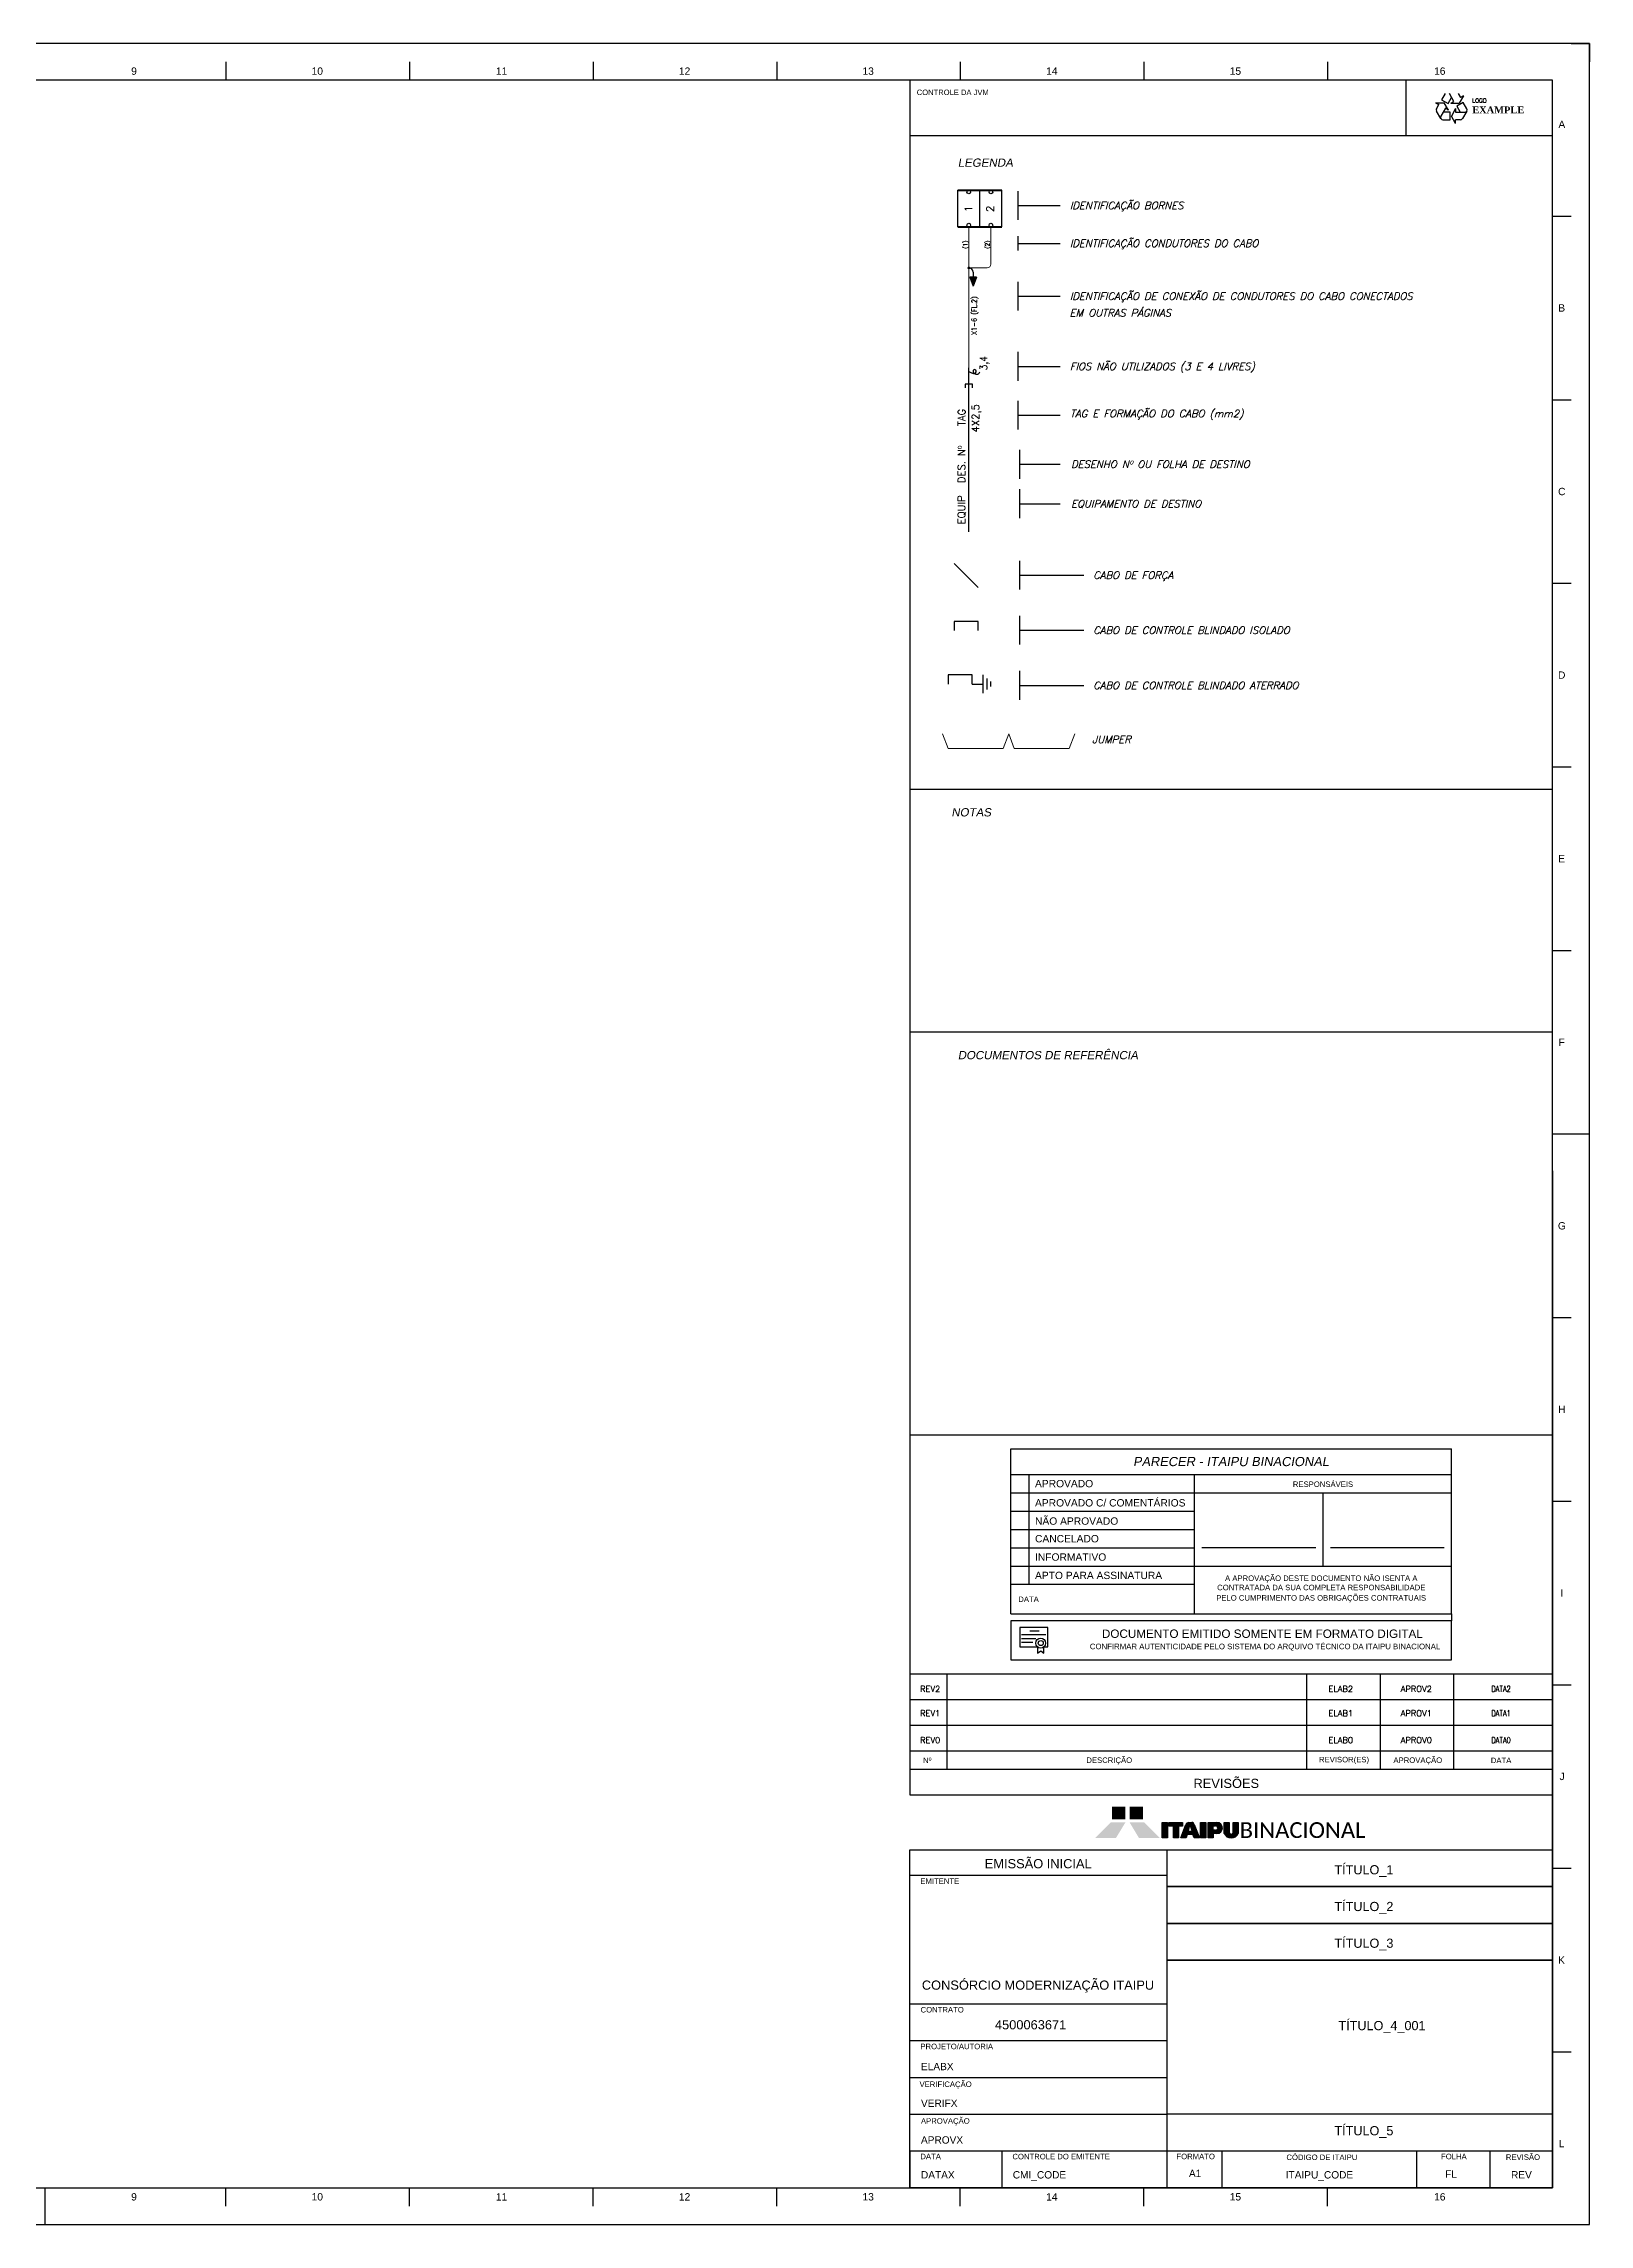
# Model space of a CAD drawing. Header units: millimetres. Extents: x 0 to 841, y 0 to 594.
# Drawn here: x 420 to 841, y 0 to 594 of the extents above; entities that cross this region are included whole.
import ezdxf
from ezdxf.enums import TextEntityAlignment as Align

# ---------------------------------------------------------------- set-up
doc = ezdxf.new("R2010")
doc.units = ezdxf.units.MM
doc.layers.add('1', color=7, linetype='Continuous')
doc.styles.add('Label', font='swissl.ttf', dxfattribs={"height": 1.5})
doc.styles.add('Logo', font='calibri.ttf')
doc.styles.add('MtXpl_romant_shx', font='romant.shx')
doc.styles.add('MtXpl_Times_New_Roma', font='timesbd.ttf')
doc.styles.add('Obliquo', font='swissl.ttf', dxfattribs={"oblique": 10})
doc.styles.add('PDF Swis721 Lt BT', font='swissl.ttf')
doc.styles.add('REGUA80', font='romans.shx', dxfattribs={"oblique": 15, "height": 2})
doc.styles.add('Romans', font='romans.shx')
doc.styles.get("Standard").update_dxf_attribs({"font": 'arial.ttf'})
doc.styles.add('Swis721 Lt BT', font='swissl.ttf', dxfattribs={"width": 0.985, "height": 1.5})

msp = doc.modelspace()

# ---------------------------------------------------------------- hatches: boundary and pattern name
at = {"lineweight": 9}
h = msp.add_hatch(color=2, dxfattribs=at)
edge = h.paths.add_edge_path()
edge.add_arc((672.03, 532.91), 0.4, 0, 360)
at = {"layer": '1', "lineweight": 9}
h = msp.add_hatch(color=2, dxfattribs=at)
edge = h.paths.add_edge_path(flags=16)
edge.add_arc((672.03, 532.91), 0.3, 0, 360)
h = msp.add_hatch(color=2, dxfattribs=at)
edge = h.paths.add_edge_path(flags=16)
edge.add_arc((672.03, 532.91), 0.3, 0, 360)
at = {"layer": '1'}
for points in [[(726.1, 109.46), (724.7, 109.46), (724.7, 105.25), (726.1, 105.25)], [(729.15, 108.45), (730.25, 108.45), (730.25, 109.46), (726.53, 109.46), (726.53, 108.45), (727.78, 108.45), (727.78, 105.25), (729.15, 105.25)], [(735.14, 105.25), (736.54, 105.25), (736.54, 109.46), (735.14, 109.46)], [(745.37, 106.51), (745.37, 109.46), (744.03, 109.46), (744.03, 106.84, -1), (742.93, 106.84), (742.93, 109.46), (741.57, 109.46), (741.57, 106.51, 0.661316)]]:
    msp.add_hatch(color=0, dxfattribs=at).paths.add_polyline_path(points)
h = msp.add_hatch(color=0, dxfattribs=at)
h.paths.add_polyline_path([(731.9, 109.46, 0.306882), (731.14, 108.91), (729.79, 105.25), (731.19, 105.25), (731.49, 106.22), (733.04, 106.22), (733.36, 105.25), (734.8, 105.25), (733.42, 108.91, 0.344448), (732.72, 109.46)])
h.paths.add_polyline_path([(732.39, 108.34), (732.8, 107.05), (731.73, 107.05), (732.12, 108.36, -0.808821)], flags=16)
h = msp.add_hatch(color=0, dxfattribs=at)
h.paths.add_polyline_path([(737.19, 105.25), (738.6, 105.25), (738.6, 106.48), (739.58, 106.48, 1), (739.58, 109.46), (737.19, 109.46)])
h.paths.add_polyline_path([(738.6, 107.39), (738.6, 108.53), (739.22, 108.53, -1), (739.22, 107.39)], flags=16)

# ---------------------------------------------------------------- linework, layer by layer
for p, q in [((841, 594), (0, 594)), ((836, 594), (841, 594)), ((841, 0), (841, 594)), ((841, 594), (841, 589)), ((469.71, 589), (469.71, 584)), ((519.71, 589), (519.71, 584)), ((569.71, 589), (569.71, 584)), ((619.71, 589), (619.71, 584)), ((669.71, 589), (669.71, 584)), ((719.71, 589), (719.71, 584)), ((769.71, 589), (769.71, 584)), ((831, 584), (25, 584)), ((831, 569), (831, 584)), ((831, 10), (831, 584)), ((831, 547), (836, 547)), ((831, 497), (836, 497)), ((831, 447), (836, 447)), ((831, 397), (836, 397)), ((831, 347), (836, 347)), ((831, 297), (841, 297)), ((831, 247), (836, 247)), ((831, 150), (831, 215)), ((831, 150), (831, 215)), ((831, 197), (836, 197)), ((831, 147), (836, 147)), ((831, 97), (836, 97)), ((831, 47), (836, 47)), ((25, 10), (831, 10)), ((420.5, 0), (420.5, 10)), ((469.71, 5), (469.71, 10)), ((519.71, 5), (519.71, 10)), ((569.71, 5), (569.71, 10)), ((619.71, 5), (619.71, 10)), ((669.71, 5), (669.71, 10)), ((719.71, 5), (719.71, 10)), ((769.71, 5), (769.71, 10)), ((0, 0), (841, 0)), ((836, 0), (841, 0)), ((841, 0), (841, 5))]:
    msp.add_line(p, q)
at = {"color": 2}
for p, q in [((674.13, 530.41), (672.32, 530.41)), ((672.32, 530.41), (673.23, 527.93)), ((673.23, 531.71), (673.23, 530.41)), ((674.13, 530.41), (673.23, 527.93))]:
    msp.add_line(p, q, dxfattribs=at)
at = {"color": 5}
for p, q in [((831, 287), (831, 10)), ((831, 102), (831, 10)), ((831, 102), (831, 10)), ((831, 10), (656, 10)), ((726, 10), (656, 10)), ((831, 10), (726, 10))]:
    msp.add_line(p, q, dxfattribs=at)
at = {"color": 250}
for p, q in [((831, 102), (831, 92)), ((831, 102), (831, 92)), ((831, 92), (831, 82)), ((831, 92), (831, 82)), ((831, 82), (831, 72)), ((831, 82), (831, 72)), ((831, 72), (831, 30)), ((831, 72), (831, 30))]:
    msp.add_line(p, q, dxfattribs=at)
at = {"color": 2}
msp.add_arc((672.03, 531.71), 1.2, 0, 90, dxfattribs=at)
msp.add_solid([(673.23, 527.93), (674.13, 530.41), (672.32, 530.41)], dxfattribs=at)
at = {"layer": '1'}
for p, q in [((656, 584), (656, 569)), ((791, 584), (791, 569)), ((799.14, 577.9), (800, 577.4)), ((799.14, 577.9), (801.47, 577.9)), ((799.36, 576.28), (800, 577.4)), ((801.78, 576.38), (800.54, 574.23)), ((801.74, 580.42), (800.76, 578.71)), ((800.76, 578.71), (802.53, 577.68)), ((802.64, 575.88), (801.47, 577.9)), ((802.64, 575.88), (801.78, 576.38)), ((802.53, 577.68), (803.49, 579.35)), ((804.12, 578.27), (802.88, 580.42)), ((803.26, 577.77), (804.12, 578.27)), ((803.26, 577.77), (805.59, 577.77)), ((804.59, 576.29), (803.42, 574.28)), ((804.59, 576.29), (804.59, 575.3)), ((806.64, 577.99), (804.87, 576.97)), ((804.87, 576.97), (805.83, 575.3)), ((805.24, 580.42), (805.89, 579.29)), ((806.75, 579.79), (805.59, 577.77)), ((806.75, 579.79), (805.89, 579.29)), ((807.63, 576.28), (806.64, 577.99)), ((800.54, 573.58), (799.36, 575.63)), ((801.11, 573.25), (803.08, 573.25)), ((803.08, 575.3), (801.15, 575.3)), ((803.08, 573.25), (803.08, 575.3)), ((804.59, 572.26), (803.42, 574.28)), ((804.59, 575.3), (807.06, 575.3)), ((805.88, 573.25), (804.59, 573.25)), ((804.59, 572.26), (804.59, 573.25)), ((807.63, 575.63), (806.45, 573.58)), ((656, 569), (656, 150)), ((656, 569), (831, 569)), ((685.5, 545.98), (685.5, 553.82)), ((685.5, 549.9), (696.93, 549.9)), ((685.5, 537.69), (685.5, 541.52)), ((685.5, 539.6), (696.93, 539.6)), ((685.5, 521.28), (685.5, 529.11)), ((685.5, 525.19), (696.93, 525.19)), ((685.5, 502.18), (685.5, 510.01)), ((685.5, 506.09), (696.93, 506.09)), ((685.5, 488.91), (685.5, 496.74)), ((685.5, 492.82), (696.93, 492.82)), ((685.9, 475.49), (685.9, 483.32)), ((685.9, 479.41), (696.93, 479.41)), ((685.9, 464.77), (685.9, 472.6)), ((685.9, 468.68), (696.93, 468.68)), ((685.9, 445.29), (685.9, 453.12)), ((685.9, 449.2), (703.32, 449.2)), ((685.9, 430.29), (685.9, 438.12)), ((685.9, 434.2), (703.32, 434.2)), ((685.9, 415.29), (685.9, 423.12)), ((685.9, 419.2), (703.32, 419.2)), ((831, 215), (656, 215)), ((688.5, 174.27), (688.5, 204.27)), ((683.5, 199.27), (733.5, 199.27)), ((733.5, 199.27), (803.5, 199.27)), ((768.5, 179.27), (768.5, 199.27)), ((683.5, 194.27), (733.5, 194.27)), ((683.5, 189.27), (733.5, 189.27)), ((683.5, 184.27), (733.5, 184.27)), ((766.5, 184.27), (735.5, 184.27)), ((801.5, 184.27), (770.5, 184.27)), ((683.5, 179.27), (733.5, 179.27)), ((733.5, 174.27), (683.5, 174.27)), ((803.5, 166.27), (803.5, 164.36)), ((656, 150), (831, 150)), ((726, 20), (726, 102)), ((726, 95), (656, 95)), ((726, 60), (656, 60)), ((726, 50), (656, 50)), ((656, 40), (726, 40)), ((656, 30), (726, 30)), ((656, 20), (726, 20)), ((656, 20), (656, 10)), ((681, 20), (681, 10)), ((726, 20), (831, 20)), ((726, 10), (726, 20)), ((741, 10), (741, 20)), ((794, 10), (794, 20)), ((814, 10), (814, 20))]:
    msp.add_line(p, q, dxfattribs=at)
at = {"layer": '1', "color": 4, "lineweight": 80}
for p, q in [((669.03, 554.08), (675.03, 554.08)), ((675.03, 554.08), (681.03, 554.08)), ((669.03, 544.08), (675.03, 544.08)), ((675.03, 544.08), (681.03, 544.08))]:
    msp.add_line(p, q, dxfattribs=at)
at = {"layer": '1', "color": 2}
for p, q in [((669.03, 544.08), (669.03, 554.08)), ((675.03, 544.08), (675.03, 554.08)), ((681.03, 544.08), (681.03, 554.08)), ((672.03, 461.01), (672.03, 505.71))]:
    msp.add_line(p, q, dxfattribs=at)
at = {"layer": '1', "color": 1}
for p, q in [((671.33, 449.13), (668.07, 452.39)), ((671.33, 449.13), (674.6, 445.87)), ((675.98, 417.07), (675.98, 422.07)), ((672.96, 419.57), (675.98, 419.57)), ((676.98, 418.07), (676.98, 421.07)), ((677.98, 418.87), (677.98, 420.27))]:
    msp.add_line(p, q, dxfattribs=at)
at = {"layer": '1', "color": 5}
for p, q in [((656, 390.95), (831, 390.95)), ((656, 324.79), (831, 324.79)), ((656, 150), (831, 150)), ((656, 150), (656, 124)), ((656, 150), (656, 117)), ((666, 150), (666, 124)), ((764, 150), (764, 124)), ((784, 150), (784, 124)), ((804, 150), (804, 124)), ((656, 143), (831, 143)), ((656, 136), (831, 136)), ((656, 129), (831, 129)), ((656, 124), (831, 124)), ((656, 117), (831, 117)), ((656, 102), (726, 102)), ((656, 10), (656, 102)), ((726, 102), (831, 102)), ((831, 30), (726, 30))]:
    msp.add_line(p, q, dxfattribs=at)
at = {"layer": '1', "color": 3}
for p, q in [((683.5, 166.27), (683.5, 211.27)), ((683.5, 211.27), (803.5, 211.27)), ((803.5, 166.27), (803.5, 211.27)), ((683.5, 204.27), (803.5, 204.27)), ((733.5, 166.27), (733.5, 204.27)), ((733.5, 179.27), (803.5, 179.27)), ((683.5, 166.27), (803.5, 166.27)), ((803.5, 164.36), (683.5, 164.36)), ((683.5, 164.36), (683.5, 153.73)), ((693.55, 162.59), (685.91, 162.59)), ((685.91, 162.59), (685.91, 157.34)), ((686.37, 160.63), (693, 160.63)), ((688.62, 161.69), (691.21, 161.69)), ((693.55, 157.44), (693.55, 162.59)), ((803.5, 153.73), (803.5, 164.36)), ((685.91, 157.34), (689.96, 157.34)), ((686.37, 159.61), (690.29, 159.61)), ((686.37, 158.59), (689.45, 158.59)), ((689.96, 157.34), (690.68, 157.34)), ((690.77, 157.26), (690.77, 155.55)), ((690.77, 155.55), (691.6, 156.22)), ((691.6, 156.22), (692.47, 155.55)), ((692.47, 155.55), (692.47, 157.31)), ((692.51, 157.34), (693.55, 157.34)), ((693.55, 157.34), (693.55, 157.44)), ((683.5, 153.73), (803.5, 153.73))]:
    msp.add_line(p, q, dxfattribs=at)
at = {"layer": '1', "color": 0}
for p, q in [((724.7, 109.46, -20.86), (726.1, 109.46, -20.86)), ((724.7, 105.25, -20.86), (724.7, 109.46, -20.86)), ((726.1, 109.46, -20.86), (726.1, 105.25, -20.86)), ((726.53, 108.45, -20.86), (726.53, 109.46, -20.86)), ((726.53, 109.46, -20.86), (730.25, 109.46, -20.86)), ((727.78, 108.45, -20.86), (726.53, 108.45, -20.86)), ((727.78, 105.25, -20.86), (727.78, 108.45, -20.86)), ((730.25, 108.45, -20.86), (729.15, 108.45, -20.86)), ((729.15, 108.45, -20.86), (729.15, 105.25, -20.86)), ((729.79, 105.25, -20.86), (731.14, 108.91, -20.86)), ((730.25, 109.46, -20.86), (730.25, 108.45, -20.86)), ((731.73, 107.05, -20.86), (732.12, 108.36, -20.86)), ((732.8, 107.05, -20.86), (731.73, 107.05, -20.86)), ((731.9, 109.46, -20.86), (732.72, 109.46, -20.86)), ((732.39, 108.34, -20.86), (732.8, 107.05, -20.86)), ((733.42, 108.91, -20.86), (734.8, 105.25, -20.86)), ((735.14, 109.46, -20.86), (736.54, 109.46, -20.86)), ((735.14, 105.25, -20.86), (735.14, 109.46, -20.86)), ((736.54, 109.46, -20.86), (736.54, 105.25, -20.86)), ((737.19, 105.25, -20.86), (737.19, 109.46, -20.86)), ((737.19, 109.46, -20.86), (739.58, 109.46, -20.86)), ((738.6, 107.39, -20.86), (738.6, 108.53, -20.86)), ((738.6, 108.53, -20.86), (739.22, 108.53, -20.86)), ((739.22, 107.39, -20.86), (738.6, 107.39, -20.86)), ((741.55, 109.46, -20.86), (742.93, 109.46, -20.86)), ((741.57, 106.51, -20.86), (741.57, 109.46, -20.86)), ((742.93, 109.46, -20.86), (742.93, 106.84, -20.86)), ((744.03, 106.84, -20.86), (744.03, 109.46, -20.86)), ((744.03, 109.46, -20.86), (745.37, 109.46, -20.86)), ((745.37, 109.46, -20.86), (745.37, 106.51, -20.86)), ((726.1, 105.25, -20.86), (724.7, 105.25, -20.86)), ((729.15, 105.25, -20.86), (727.78, 105.25, -20.86)), ((731.19, 105.25, -20.86), (729.79, 105.25, -20.86)), ((731.49, 106.22, -20.86), (731.19, 105.25, -20.86)), ((733.04, 106.22, -20.86), (731.49, 106.22, -20.86)), ((733.36, 105.25, -20.86), (733.04, 106.22, -20.86)), ((734.8, 105.25, -20.86), (733.36, 105.25, -20.86)), ((736.54, 105.25, -20.86), (735.14, 105.25, -20.86)), ((738.6, 105.25, -20.86), (737.19, 105.25, -20.86)), ((739.58, 106.48, -20.86), (738.6, 106.48, -20.86)), ((738.6, 106.48, -20.86), (738.6, 105.25, -20.86))]:
    msp.add_line(p, q, dxfattribs=at)
at = {"layer": '1', "color": 250}
for p, q in [((726, 102), (831, 102)), ((726, 92), (726, 102)), ((831, 92), (726, 92)), ((726, 92), (831, 92)), ((726, 82), (726, 92)), ((831, 82), (726, 82)), ((726, 82), (831, 82)), ((726, 72), (726, 82)), ((726, 72), (831, 72)), ((726, 30), (726, 72)), ((831, 72), (726, 72)), ((831, 30), (726, 30))]:
    msp.add_line(p, q, dxfattribs=at)
at = {"layer": '1', "color": 2, "lineweight": 9}
for points in [[(672.03, 532.91), (672.03, 532.91), (672.03, 533.91), (672.03, 542.08), (672.03, 544.08)], [(672.03, 532.91), (672.03, 505.71)], [(664.89, 406.02), (666.39, 402.02), (681.39, 402.02), (682.89, 406.02)], [(682.89, 406.02), (684.39, 402.02), (699.39, 402.02), (700.89, 406.02)]]:
    msp.add_lwpolyline(points, dxfattribs=at)
msp.add_lwpolyline([(672.03, 532.91), (677.03, 532.91, 0.42), (678.03, 533.91), (678.03, 542.08), (678.03, 544.08)], format="xyb", dxfattribs=at)
at = {"layer": '1', "color": 10, "elevation": -54.53}
msp.add_lwpolyline([(673.03, 500.21), (673.03, 501.21), (671.03, 501.21), (671.03, 500.21)], dxfattribs=at)
at = {"layer": '1', "color": 1}
for points in [[(674.6, 434.13), (674.6, 436.63), (668.07, 436.63), (668.07, 434.13)], [(672.96, 419.57), (672.96, 422.07), (666.43, 422.07), (666.43, 419.57)]]:
    msp.add_lwpolyline(points, dxfattribs=at)
at = {"layer": '1', "color": 4}
for centre in [(672.03, 553.58), (678.03, 553.58), (672.03, 544.58), (678.03, 544.58)]:
    msp.add_circle(centre, 0.5, dxfattribs=at)
at = {"layer": '1', "color": 3}
for radius in [1.35, 0.682]:
    msp.add_circle((691.6, 158.33), radius, dxfattribs=at)
at = {"layer": '1'}
for centre, start, end in [((799.93, 575.95), 150, 210), ((807.06, 575.95), 270, 30), ((801.11, 573.91), 150, 270), ((805.88, 573.91), 270, 330)]:
    msp.add_arc(centre, 0.655, start, end, dxfattribs=at)
at = {"layer": '1', "color": 0}
for centre, radius, start, end in [((731.92, 108.62, -20.86), 0.838, 91.59936, 159.84056), ((732.25, 108.32, -20.86), 0.143, 7.67348, 163.54017), ((732.72, 108.74, -20.86), 0.723, 13.97543, 90), ((739.22, 107.96, -20.86), 0.573, 270, 90), ((739.58, 107.97, -20.86), 1.49, 270, 90), ((743.47, 107.32, -20.86), 2.07, 203.04542, 336.95458), ((743.48, 106.84, -20.86), 0.549, 180, 0)]:
    msp.add_arc(centre, radius, start, end, dxfattribs=at)
at = {"layer": '1', "color": 1, "linetype": 'Continuous'}
msp.add_open_spline([(672.03, 504.71), (672.28, 504.58), (672.54, 504.45), (672.8, 504.32), (672.95, 504.24), (673.12, 504.19), (673.28, 504.14), (673.47, 504.09), (673.7, 504.12), (673.86, 504.31), (674, 504.49), (674.01, 504.65), (673.99, 504.81), (673.97, 504.95), (673.9, 505.09), (673.79, 505.18), (673.58, 505.28), (673.46, 505.22), (673.36, 505.11), (673.27, 505.02), (673.21, 504.94), (673.19, 504.81), (673.17, 504.65), (673.2, 504.47), (673.3, 504.32), (673.41, 504.19), (673.52, 504.1), (673.73, 504.03), (673.87, 503.99), (674.05, 503.95), (674.23, 503.95), (674.39, 503.96), (674.51, 503.97), (674.65, 504.04), (674.76, 504.1), (674.83, 504.16), (674.89, 504.25), (674.93, 504.35), (674.97, 504.49), (674.99, 504.61)], degree=3, knots=[0, 0, 0, 0, 0.135049, 0.135049, 0.135049, 0.214636, 0.214636, 0.214636, 0.309581, 0.309581, 0.309581, 0.389409, 0.389409, 0.389409, 0.461751, 0.461751, 0.461751, 0.525883, 0.525883, 0.525883, 0.583065, 0.583065, 0.583065, 0.660968, 0.660968, 0.660968, 0.736945, 0.736945, 0.736945, 0.826142, 0.826142, 0.826142, 0.890009, 0.890009, 0.890009, 0.941256, 0.941256, 0.941256, 1, 1, 1, 1], dxfattribs=at)
at = {"layer": '1', "color": 1}
msp.add_solid([(711, 110.35, 20.86), (711, 113.75, 20.86), (714.68, 110.35, 20.86), (714.68, 113.75, 20.86)], dxfattribs=at)
at = {"layer": '1', "color": 2}
msp.add_solid([(715.81, 110.35, 20.86), (715.81, 113.75, 20.86), (719.49, 110.35, 20.86), (719.49, 113.75, 20.86)], dxfattribs=at)
at = {"layer": '1', "color": 5}
msp.add_solid([(706.44, 105.25, 20.86), (710.71, 109.5, 20.86), (712.1, 105.25, 20.86), (714.68, 109.5, 20.86)], dxfattribs=at)
at = {"layer": '1', "color": 3}
msp.add_solid([(718.36, 105.25, 20.86), (715.81, 109.5, 20.86), (724.03, 105.25, 20.86), (719.75, 109.5, 20.86)], dxfattribs=at)

# ---------------------------------------------------------------- texts
for s, p in [('9', (443.94, 585.51)), ('10', (493.07, 585.51)), ('11', (543.26, 585.5)), ('12', (593.08, 585.5)), ('12', (593.08, 585.5)), ('13', (643.07, 585.51)), ('14', (693.07, 585.5)), ('15', (743.06, 585.51)), ('16', (798.71, 585.51)), ('A', (832.57, 571)), ('B', (832.54, 521)), ('C', (832.48, 471)), ('D', (832.46, 421)), ('E', (832.53, 371)), ('F', (832.6, 321)), ('G', (832.43, 271)), ('H', (832.49, 221)), ('I', (833.11, 171)), ('I', (833.11, 171)), ('J', (832.87, 121.02)), ('K', (832.47, 71)), ('L', (832.67, 21)), ('9', (443.94, 6.51)), ('10', (493.07, 6.51)), ('11', (543.26, 6.5)), ('12', (593.08, 6.5)), ('13', (643.07, 6.51)), ('14', (693.07, 6.5)), ('15', (743.06, 6.51)), ('16', (798.71, 6.51))]:
    msp.add_text(s, height=2).set_placement(p)
at = {"layer": '1', "style": 'Swis721 Lt BT', "width": 0.985}
for s, height, p in [('CONTROLE DA JVM ', 1.5, (657.85, 579.98)), ('A1', 2, (731.97, 12.89))]:
    msp.add_text(s, height=height, dxfattribs=at).set_placement(p)
at = {"layer": '1', "color": 3, "style": 'MtXpl_Times_New_Roma'}
msp.add_text('EXAMPLE', height=1.875, dxfattribs=at).set_placement((809.1, 575))
at = {"layer": '1', "color": 4, "style": 'MtXpl_romant_shx'}
msp.add_text('LOGO', height=1.125, dxfattribs=at).set_placement((809.07, 577.92))
at = {"layer": '1', "color": 2, "style": 'Obliquo', "oblique": 10}
for s, p in [('  LEGENDA', (667.28, 560.45)), ('NOTAS', (667.28, 383.5)), ('  DOCUMENTOS DE REFERÊNCIA', (667.28, 317.35))]:
    msp.add_text(s, height=2.25, dxfattribs=at).set_placement(p)
at = {"layer": '1', "style": 'Romans'}
for s, p in [('1', (672.95, 548.14)), ('2', (678.83, 548.14)), ('TAG', (671.08, 489.8)), ('4X2,5', (674.82, 488.09)), ('DES. Nº', (671.03, 474.29)), ('EQUIP', (671.03, 463.07))]:
    msp.add_text(s, height=2, rotation=90, dxfattribs=at).set_placement(p)
at = {"layer": '1', "style": 'REGUA80', "oblique": 15}
for s, p in [('IDENTIFICAÇÃO BORNES', (699.52, 549.9)), ('IDENTIFICAÇÃO CONDUTORES DO CABO', (699.52, 539.6)), ('IDENTIFICAÇÃO DE CONEXÃO DE CONDUTORES DO CABO CONECTADOS ', (699.52, 525.19)), ('EM OUTRAS PÁGINAS', (699.49, 520.66)), ('FIOS NÃO UTILIZADOS (3 E 4 LIVRES)', (699.52, 506.09)), ('DESENHO Nº OU FOLHA DE DESTINO', (699.88, 479.41)), ('EQUIPAMENTO DE DESTINO', (699.88, 468.68)), ('CABO DE FORÇA', (705.91, 449.2)), ('CABO DE CONTROLE BLINDADO ISOLADO', (705.91, 434.2)), ('CABO DE CONTROLE BLINDADO ATERRADO', (705.91, 419.2)), ('JUMPER', (705.62, 404.48))]:
    msp.add_text(s, height=2, dxfattribs=at).set_placement(p, align=Align.MIDDLE_LEFT)
at = {"layer": '1', "color": 7, "style": 'Romans', "width": 0.9}
for s, p in [('(1)', (672.03, 540.35)), ('(2)', (678.03, 540.35))]:
    msp.add_text(s, height=1.2, rotation=90, dxfattribs=at).set_placement(p, align=Align.BOTTOM_RIGHT)
for s, height, p in [('X1-6 (FL.2)', 1.4, (672.78, 514.64)), ('3,4', 2, (675.03, 505.01))]:
    msp.add_text(s, height=height, rotation=90, dxfattribs=at).set_placement(p, align=Align.TOP_LEFT)
at = {"layer": '1', "style": 'REGUA80', "oblique": 15}
msp.add_text('TAG E FORMAÇÃO DO CABO (mm2)', height=2, dxfattribs=at).set_placement((699.6, 492.22))
at = {"layer": '1', "color": 4, "style": 'Obliquo', "oblique": 10}
msp.add_text('PARECER - ITAIPU BINACIONAL', height=2.5, dxfattribs=at).set_placement((716.76, 206.53))
at = {"layer": '1'}
for s, height, p in [('  APROVADO', 2, (688.5, 200.77)), ('RESPONSÁVEIS', 1.5, (760.26, 200.85)), ('  APROVADO C/ COMENTÁRIOS', 2, (688.5, 195.54)), ('  NÃO APROVADO', 2, (688.5, 190.57)), ('  CANCELADO', 2, (688.5, 185.77)), ('  INFORMATIVO', 2, (688.5, 180.77)), ('  APTO PARA ASSINATURA', 2, (688.5, 175.77)), ('CONTRATADA DA SUA COMPLETA RESPONSABILIDADE', 1.5, (739.65, 172.73)), ('A APROVAÇÃO DESTE DOCUMENTO NÃO ISENTA A', 1.5, (741.8, 175.25)), ('PELO CUMPRIMENTO DAS OBRIGAÇÕES CONTRATUAIS', 1.5, (739.39, 169.9)), ('EMITENTE', 1.5, (658.83, 92.75)), ('CONSÓRCIO MODERNIZAÇÃO ITAIPU', 2.5, (659.24, 63.92)), ('CONTRATO', 1.5, (658.9, 57.72)), ('4500063671', 2.5, (679.14, 53.12)), ('PROJETO/AUTORIA', 1.5, (658.84, 47.72)), ('VERIFICAÇÃO', 1.5, (658.61, 37.42)), ('APROVAÇÃO', 1.5, (659, 27.42)), ('DATA', 1.5, (658.84, 17.75)), ('CONTROLE DO EMITENTE', 1.5, (683.9, 17.72))]:
    msp.add_text(s, height=height, dxfattribs=at).set_placement(p)
msp.add_text('DATA', height=1.5, dxfattribs=at).set_placement((685.5, 170.27), align=Align.MIDDLE_LEFT)
for s, height, style, p in [('DOCUMENTO EMITIDO SOMENTE EM FORMATO DIGITAL', 2.2794, 'PDF Swis721 Lt BT', (708.26, 159.75)), ('CONFIRMAR AUTENTICIDADE PELO SISTEMA DO ARQUIVO TÉCNICO DA ITAIPU BINACIONAL', 1.5196, 'PDF Swis721 Lt BT', (704.98, 156.66)), ('FORMATO', 1.5, 'Label', (728.57, 17.75)), ('CÓDIGO DE ITAIPU', 1.5, 'Label', (758.51, 17.52)), ('FOLHA', 1.5, 'Label', (800.61, 17.75)), ('REVISÃO', 1.5, 'Label', (818.26, 17.56))]:
    msp.add_text(s, height=height, dxfattribs=dict(at, style=style)).set_placement(p)
at = {"layer": '1', "color": 4}
for s, height, p in [('Nº', 1.5, (659.59, 125.64)), ('DESCRIÇÃO', 1.5, (704.04, 125.69)), ('REVISOR(ES)', 1.5, (767.39, 125.85)), ('APROVAÇÃO', 1.5, (787.65, 125.69)), ('DATA', 1.5, (814.17, 125.64)), ('REVISÕES', 2.5, (733.21, 118.87)), ('EMISSÃO INICIAL', 2.5, (676.37, 97))]:
    msp.add_text(s, height=height, dxfattribs=at).set_placement(p)
at = {"layer": '1', "color": 0, "style": 'Logo'}
msp.add_text('BINACIONAL', height=4.3, dxfattribs=at).set_placement((745.77, 105.25, -20.86))
at = {"layer": '1', "color": 3, "style": 'Romans'}
for tag, p in [('REV2', (661.5, 145.85)), ('ELAB2', (773.29, 145.85)), ('APROV2', (793.87, 145.85)), ('REV1', (661.5, 139.21)), ('ELAB1', (773.29, 139.21)), ('APROV1', (793.87, 139.21)), ('REV0', (661.5, 131.91)), ('ELAB0', (773.29, 131.91)), ('APROV0', (793.87, 131.91))]:
    msp.add_attdef(tag, text='', height=1.65, dxfattribs=at).set_placement(p, align=Align.MIDDLE_CENTER)
at = {"layer": '1', "color": 3, "style": 'Romans', "width": 0.8}
for tag, p in [('DATA2', (816.96, 145.85)), ('DATA1', (816.96, 139.21)), ('DATA0', (816.96, 131.91))]:
    msp.add_attdef(tag, text='', height=1.65, dxfattribs=at).set_placement(p, align=Align.MIDDLE_CENTER)
at = {"layer": '1', "color": 4, "style": 'Swis721 Lt BT', "width": 0.985}
for tag, text, p in [('TÍTULO_1', 'TÍTULO 1', (779.61, 96.59)), ('TÍTULO_2', 'TÍTULO 1', (779.61, 86.59)), ('TÍTULO_3', 'TÍTULO 3', (779.61, 76.59)), ('TÍTULO_5', 'TÍTULO 5', (779.61, 25.51))]:
    msp.add_attdef(tag, text=text, height=2.5, dxfattribs=at).set_placement(p, align=Align.MIDDLE_CENTER)
msp.add_attdef('TÍTULO_4_001', (772.68, 52.9), 'TÍTULO 4', height=2.5, dxfattribs=at)
at = {"layer": '1', "style": 'Swis721 Lt BT', "width": 0.985, "flags": 8}
for tag, text, p in [('ELABX', '[NOME]', (659, 43)), ('VERIFX', '[NOME]', (659, 33)), ('APROVX', '[NOME]', (659, 23)), ('DATAX', '20/06/2025', (659, 13.5)), ('CMI_CODE', '-', (684, 13.5))]:
    msp.add_attdef(tag, text=text, height=2, dxfattribs=at).set_placement(p, align=Align.MIDDLE_LEFT)
for tag, text, p in [('ITAIPU_CODE', 'xxxx-xxx-xxxxx-x', (767.5, 13.5)), ('REV', 'R0', (822.5, 13.5))]:
    msp.add_attdef(tag, text=text, height=2, dxfattribs=at).set_placement(p, align=Align.MIDDLE_CENTER)
at = {"layer": '1', "style": 'Swis721 Lt BT', "width": 0.985}
msp.add_attdef('FL', text='1', height=2, dxfattribs=at).set_placement((804.94, 13.73), align=Align.MIDDLE_RIGHT)

doc.saveas('drawing.dxf')
